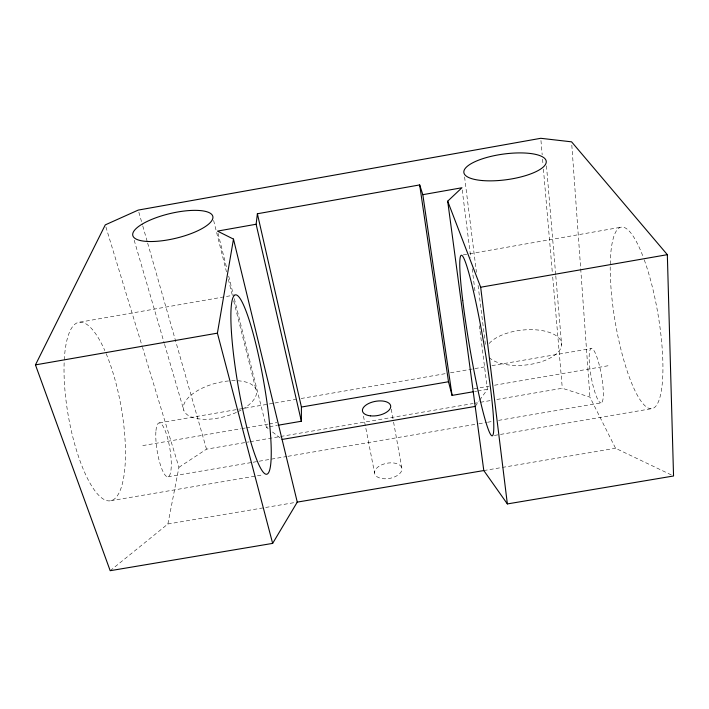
<?xml version="1.0" encoding="UTF-8"?>
<svg xmlns="http://www.w3.org/2000/svg" width="709" height="709" viewBox="0 0 709 709"><rect width="100%" height="100%" fill="white"/><g stroke="black" fill="none" stroke-linecap="round" stroke-linejoin="round"><path stroke-width="0.53" stroke-dasharray="3.54 2.66" d="M110.187 570.701L167.882 524.004L178.943 467.311L142.491 347.357M475.198 406.425L479.054 401.028M479.692 400.133L487.402 389.347L479.931 330.181M178.943 467.311L206.505 449.16L249.072 441.875M79.922 322.161L234.776 294.997M463.243 254.903L468.667 253.955M469.748 253.769L620.446 227.323M159.365 422.892L273.86 403.182M274.95 402.996L295.662 399.433M301.121 398.493L446.138 373.519M450.507 372.774L485.399 366.766M491.94 365.64L591.164 348.553M142.775 445.58L240.883 428.75M241.973 428.564L245.243 428.006M246.333 427.819L268.126 424.079M269.216 423.893L276.847 422.582M473.94 388.771L489.13 386.166M494.545 385.235L610.6 365.321M234.316 298.631L266.398 427.243L268.516 426.88M269.58 426.694L276.989 425.427M474.551 391.545L476.687 391.182M477.76 390.996L487.402 389.347M250.162 441.689L279.63 436.647M280.72 436.46L472.814 403.581M473.904 403.394L479.355 402.464M480.454 402.278L491.364 400.408M496.823 399.477L562.308 388.266L589.923 397.129L615.545 448.265L673.55 475.987M168.015 476.758L252.005 462.436M253.095 462.25L286.906 456.481M287.996 456.295L477.795 423.92M478.885 423.734L486.525 422.431M487.615 422.245L493.065 421.314M498.516 420.384L601.055 402.889A27.624 5.211 79.8 0 0 598.352 361.661A27.624 5.211 79.8 0 0 589.33 362.521A27.624 5.211 79.8 0 0 601.055 402.889M110.764 500.731L263.544 474.729M494.359 435.45L651.686 408.676M167.882 524.004L297.275 502.114M483.795 470.554L501.219 467.612M502.309 467.426L615.545 448.265M266.398 427.243L268.144 428.599M272.495 431.994L280.339 438.1M105.907 226.96L142.19 346.338M134.187 240.227L164.275 343.316M164.585 344.379L183.817 410.281M138.84 212.213L142.482 224.966M142.784 226.029L147.339 241.964M147.64 243.027L206.505 449.16M218 233.252L226.827 268.614M228.697 276.12L233.243 294.341M213.622 220.464L226.481 271.893M228.351 279.399L232.375 295.467M233.713 300.82L255.683 388.683M363.478 416.139L374.591 473.045M391.262 409.164L393.389 421.013M393.584 422.085L401.906 468.419A13.861 7.693 -10.6 0 1 382.443 478.619A13.861 7.693 -10.6 0 1 380.432 465.432A13.861 7.693 -10.6 0 1 401.906 468.419M462.215 189.941L470.794 257.872M472.176 268.826L475.225 292.932M479.373 325.794L479.789 329.082M464.59 176.984L476.448 272.327M478.079 285.479L485.576 345.753M540.958 140.497L542.19 154.819M542.571 159.224L543.041 164.727M543.422 169.132L552.338 272.646M552.719 277.051L562.308 388.266M546.479 165.871L555.688 274.755M555.785 275.854L561.643 345.15M571.817 145.132L589.923 397.129M489.139 343.519A37.976 17.548 -6.1 0 1 546.887 331.644A37.976 17.548 -6.1 0 1 547.268 359.445A37.976 17.548 -6.1 0 1 489.325 357.611M231.675 380.733A37.604 17.264 -15 0 1 256.091 389.64A37.604 17.264 -15 0 1 241.964 409.572M241.078 410.068A37.604 17.264 -15 0 1 237.355 411.964M236.398 412.408A37.604 17.264 -15 0 1 183.489 409.049A37.604 17.264 -15 0 1 230.7 380.786M106.173 353.702A90.637 26.791 80 0 1 124.172 474.259A90.637 26.791 80 0 1 88.554 480.516A90.637 26.791 80 0 1 64.218 361.076M64.271 359.933A90.637 26.791 80 0 1 104.852 350.636M644.277 259.902A92.046 21.74 80.4 0 1 654.868 407.179A92.046 21.74 80.4 0 1 611.078 289.015A92.046 21.74 80.4 0 1 643.09 256.693M155.883 431.825A27.288 6.461 80.7 0 0 166.216 476.218A27.288 6.461 80.7 0 0 168.458 441.503A27.288 6.461 80.7 0 0 155.883 431.825"/><path stroke-width="1.06" d="M278.052 425.24L301.36 421.243L301.422 407.037L257.385 213.755L419.675 184.925L422.83 194.683L452.058 395.4L473.479 391.731M301.36 421.243L256.126 224.248L257.385 213.755M422.83 194.683L461.94 187.752L447.689 201.179L483.795 470.554L507.36 503.931L673.55 475.987L667.337 254.673L571.578 141.835L540.763 138.299L138.237 210.086L105.278 224.877L35.45 364.887L110.187 570.701L272.646 543.386L217.406 333.15L233.483 239.101L217.468 231.107L256.126 224.248M272.646 543.386L297.275 502.114L233.483 239.101M35.45 364.887L217.406 333.15M447.689 201.179L480.675 287.225L667.337 254.673M301.422 407.037L448.505 381.752L452.058 395.4M282.076 439.456L475.198 406.425M297.275 502.114L483.795 470.554M419.675 184.925L448.505 381.752M480.675 287.225L507.36 503.931M370.426 415.846A14.34 7.187 -10.6 0 0 390.686 405.929A14.34 7.187 -10.6 0 0 368.583 403.536A14.34 7.187 -10.6 0 0 370.426 415.846M482.448 180.565A41.583 12.913 -7.8 0 0 546.196 162.565A41.583 12.913 -7.8 0 0 486.436 157.566A41.583 12.913 -7.8 0 0 482.448 180.565M150.06 241.53A41.14 12.682 -13.4 0 0 212.815 218.372A41.14 12.682 -13.4 0 0 155.563 217.902A41.14 12.682 -13.4 0 0 150.06 241.53M231.462 332.432A91.044 12.948 80.1 0 0 265.024 473.825A91.044 12.948 80.1 0 0 256.649 347.295A91.044 12.948 80.1 0 0 231.462 332.432M462.729 300.465A91.629 7.276 80.3 0 0 492.188 435.822A91.629 7.276 80.3 0 0 475.464 300.217A91.629 7.276 80.3 0 0 462.729 300.465"/></g></svg>
